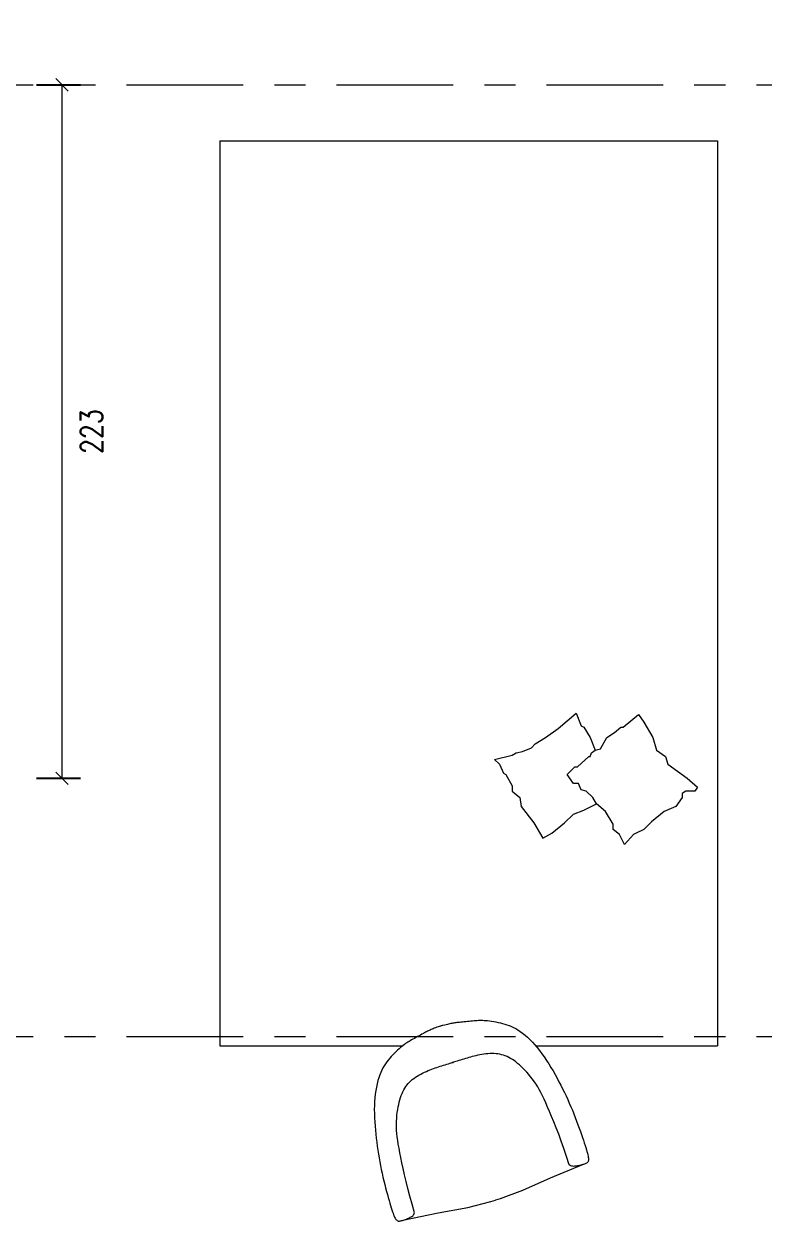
# Model space of a CAD drawing. Header units: inches. Extents: x -1721 to -596, y -6348 to -3031.
# Drawn here: x -875.281 to -872.902, y -3133.414 to -3129.564 of the extents above; entities that cross this region are included whole.
import ezdxf

# ---------------------------------------------------------------- set-up
doc = ezdxf.new("R2010")
doc.units = ezdxf.units.IN
doc.header["$MEASUREMENT"] = 0
doc.linetypes.add('$0$CENTRO2', pattern=[1.125, 0.75, -0.125, 0.125, -0.125])
doc.layers.add('$0$AA- arredo', color=8, linetype='Continuous', lineweight=18)
doc.layers.add('$1$AA - linee quote', color=3, linetype='Continuous', lineweight=13)
doc.styles.add('$4$E-ROMANS', font='romans.shx', dxfattribs={"width": 0.8})
doc.dimstyles.new('$0$E-0100_TICK_12', dxfattribs={"dimscale": 0.001, "dimtxt": 70, "dimasz": 40, "dimexe": 60, "dimexo": 40, "dimgap": 60, "dimtad": 4, "dimdec": 0, "dimlfac": 100, "dimzin": 0, "dimdsep": 46, "dimtxsty": '$4$E-ROMANS', "dimblk": 'OBLIQUE', "dimblk1": 'OBLIQUE', "dimblk2": 'OBLIQUE', "dimcen": 60, "dimclrd": 256, "dimclre": 256, "dimclrt": 256, "dimadec": 0, "dimazin": 0, "dimtfac": 1, "dimtdec": 0, "dimtmove": 1, "dimatfit": 3, "dimldrblk": '$0$_Open90', "dimfxl": 1, "dimtfill": 1, "dimtolj": 1, "dimtzin": 0, "dimlwd": -1, "dimarcsym": 0})

# ---------------------------------------------------------------- blocks, each defined once
blk = doc.blocks.new('_Oblique')
at = {"color": 0, "linetype": 'ByBlock', "lineweight": -2}
blk.add_line((-0.5, -0.5), (0.5, 0.5), dxfattribs=at)
blk = doc.blocks.new('*D1076')
at = {"layer": '$1$AA - linee quote', "linetype": 'Continuous', "lineweight": -2, "transparency": 16777216}
for p, q in [((-881.4207, -3129.65), (-881.4207, -3126.2089)), ((-872.2807, -3126.63), (-872.2807, -3126.2089))]:
    blk.add_line(p, q, dxfattribs=at)
at = {"layer": '$1$AA - linee quote', "transparency": 16777216}
blk.add_line((-872.2807, -3126.2689), (-881.4207, -3126.2689), dxfattribs=at)
at = {"layer": 'DEFPOINTS', "color": 0, "linetype": 'Continuous', "transparency": 16777216}
for p in [(-881.4207, -3126.2689), (-872.2807, -3126.67), (-881.4207, -3129.69)]:
    blk.add_point(p, dxfattribs=at)
at = {"layer": '$1$AA - linee quote', "linetype": 'Continuous', "transparency": 16777216, "xscale": 0.04, "yscale": 0.04, "zscale": 0.04, "rotation": 180}
blk.add_blockref('_Oblique', (-881.4207, -3126.2689), dxfattribs=at)
at = {"layer": '$1$AA - linee quote', "linetype": 'Continuous', "transparency": 16777216, "xscale": 0.04, "yscale": 0.04, "zscale": 0.04}
blk.add_blockref('_Oblique', (-872.2807, -3126.2689), dxfattribs=at)
at = {"layer": '$1$AA - linee quote', "linetype": 'Continuous', "transparency": 16777216, "insert": (-876.8507, -3126.3639), "char_height": 0.07, "attachment_point": 5, "style": '$4$E-ROMANS', "bg_fill": 3, "box_fill_scale": 1.25, "bg_fill_color": 256, "bg_fill_true_color": 13158600, "bg_fill_transparency": 0}
blk.add_mtext('\\A1;914', dxfattribs=at)
blk = doc.blocks.new('$0$_Open90')
at = {"color": 0, "linetype": 'ByBlock', "lineweight": -2}
for p, q in [((-19.685, 19.685), (0, 0)), ((0, 0), (-39.37, 0)), ((0, 0), (-19.685, -19.685))]:
    blk.add_line(p, q, dxfattribs=at)
blk = doc.blocks.new('*D1095')
at = {"layer": '$1$AA - linee quote', "linetype": 'Continuous', "lineweight": -2, "transparency": 16777216}
for p, q in [((-875.2407, -3129.76), (-875.0984, -3129.76)), ((-875.2407, -3131.99), (-875.0984, -3131.99))]:
    blk.add_line(p, q, dxfattribs=at)
at = {"layer": '$1$AA - linee quote', "transparency": 16777216}
blk.add_line((-875.1584, -3129.76), (-875.1584, -3131.99), dxfattribs=at)
at = {"layer": 'DEFPOINTS', "color": 0, "linetype": 'Continuous', "transparency": 16777216}
for p in [(-875.2807, -3129.76), (-875.2807, -3131.99), (-875.1584, -3131.99)]:
    blk.add_point(p, dxfattribs=at)
at = {"layer": '$1$AA - linee quote', "linetype": 'Continuous', "transparency": 16777216, "xscale": 0.04, "yscale": 0.04, "zscale": 0.04}
for p, rotation in [((-875.1584, -3129.76), 90), ((-875.1584, -3131.99), 270)]:
    blk.add_blockref('_Oblique', p, dxfattribs=dict(at, rotation=rotation))
at = {"layer": '$1$AA - linee quote', "linetype": 'Continuous', "transparency": 16777216, "insert": (-875.0634, -3130.875), "char_height": 0.07, "attachment_point": 5, "rotation": 90, "style": '$4$E-ROMANS', "bg_fill": 3, "box_fill_scale": 1.25, "bg_fill_color": 256, "bg_fill_true_color": 13158600, "bg_fill_transparency": 0}
blk.add_mtext('\\A1;223', dxfattribs=at)

msp = doc.modelspace()

# ---------------------------------------------------------------- linework, layer by layer
at = {"layer": '$0$AA- arredo', "linetype": 'Continuous', "lineweight": 18}
for p, q in [((-874.6507, -3129.94), (-874.6507, -3132.85)), ((-874.6507, -3129.94), (-874.6507, -3132.85)), ((-874.6507, -3129.94), (-873.0507, -3129.94)), ((-873.0507, -3129.94), (-873.0507, -3132.85)), ((-874.6507, -3132.85), (-874.063, -3132.85)), ((-873.6358, -3132.85), (-873.0507, -3132.85))]:
    msp.add_line(p, q, dxfattribs=at)
at = {"layer": '$0$AA- arredo', "color": 252, "linetype": 'Continuous', "lineweight": 18}
for p, q in [((-873.5344, -3131.8054), (-873.5057, -3131.7808)), ((-873.5057, -3131.7808), (-873.4893, -3131.8218)), ((-873.3539, -3131.8259), (-873.3046, -3131.7849)), ((-873.3046, -3131.7849), (-873.2882, -3131.8095)), ((-873.5632, -3131.83), (-873.5344, -3131.8054)), ((-873.4893, -3131.8218), (-873.4811, -3131.8259)), ((-873.4811, -3131.8259), (-873.4606, -3131.8587)), ((-873.3826, -3131.8423), (-873.3621, -3131.8259)), ((-873.3621, -3131.8259), (-873.3539, -3131.8259)), ((-873.2882, -3131.8095), (-873.2595, -3131.8587)), ((-873.637, -3131.8792), (-873.6042, -3131.8587)), ((-873.6042, -3131.8587), (-873.5632, -3131.83)), ((-873.4606, -3131.8587), (-873.4442, -3131.8998)), ((-873.4278, -3131.8957), (-873.4072, -3131.8587)), ((-873.4072, -3131.8587), (-873.3826, -3131.8423)), ((-873.2595, -3131.8587), (-873.2472, -3131.8998)), ((-873.6986, -3131.908), (-873.6781, -3131.9039)), ((-873.6781, -3131.9039), (-873.6493, -3131.8916)), ((-873.6493, -3131.8916), (-873.637, -3131.8792)), ((-873.4565, -3131.908), (-873.4442, -3131.8998)), ((-873.4442, -3131.8998), (-873.4278, -3131.8957)), ((-873.2472, -3131.8998), (-873.2185, -3131.9203)), ((-873.7676, -3131.9293), (-873.7109, -3131.9162)), ((-873.7676, -3131.9293), (-873.7519, -3131.9449)), ((-873.7109, -3131.9162), (-873.6986, -3131.908)), ((-873.5016, -3131.9531), (-873.4647, -3131.9203)), ((-873.4647, -3131.9203), (-873.4606, -3131.9203)), ((-873.4606, -3131.9203), (-873.4565, -3131.908)), ((-873.2185, -3131.9203), (-873.2103, -3131.9449)), ((-873.7519, -3131.9449), (-873.7396, -3131.9736)), ((-873.7396, -3131.9736), (-873.7314, -3131.9777)), ((-873.7314, -3131.9777), (-873.7109, -3132.0147)), ((-873.5344, -3131.9777), (-873.5098, -3131.9531)), ((-873.5139, -3132.0065), (-873.5344, -3131.9777)), ((-873.5098, -3131.9531), (-873.5016, -3131.9531)), ((-873.2103, -3131.9449), (-873.1487, -3131.99)), ((-873.7109, -3132.0147), (-873.7109, -3132.0311)), ((-873.4975, -3132.0065), (-873.5139, -3132.0065)), ((-873.4893, -3132.027), (-873.4975, -3132.0065)), ((-873.1487, -3131.99), (-873.1159, -3132.0188)), ((-873.1159, -3132.0188), (-873.1241, -3132.0311)), ((-873.7109, -3132.0311), (-873.6863, -3132.0516)), ((-873.6863, -3132.0516), (-873.6822, -3132.0803)), ((-873.4729, -3132.0311), (-873.4893, -3132.027)), ((-873.4524, -3132.0516), (-873.4729, -3132.0311)), ((-873.4401, -3132.0721), (-873.4524, -3132.0516)), ((-873.1651, -3132.0516), (-873.1856, -3132.0803)), ((-873.1528, -3132.0311), (-873.1651, -3132.0393)), ((-873.1651, -3132.0393), (-873.1651, -3132.0516)), ((-873.1241, -3132.0311), (-873.1528, -3132.0311)), ((-873.6822, -3132.0803), (-873.6411, -3132.1337)), ((-873.5139, -3132.1049), (-873.4811, -3132.0926)), ((-873.4811, -3132.0926), (-873.4401, -3132.0721)), ((-873.4113, -3132.0967), (-873.4401, -3132.0721)), ((-873.3867, -3132.1378), (-873.4113, -3132.0967)), ((-873.2226, -3132.0967), (-873.2636, -3132.1296)), ((-873.1856, -3132.0803), (-873.2226, -3132.0967)), ((-873.6411, -3132.1337), (-873.6124, -3132.1829)), ((-873.5837, -3132.1665), (-873.5426, -3132.1337)), ((-873.5426, -3132.1337), (-873.5139, -3132.1049)), ((-873.2636, -3132.1296), (-873.2882, -3132.1542)), ((-873.6124, -3132.1829), (-873.5837, -3132.1665)), ((-873.3867, -3132.1542), (-873.3867, -3132.1378)), ((-873.3662, -3132.1706), (-873.3867, -3132.1542)), ((-873.3498, -3132.2034), (-873.3662, -3132.1706)), ((-873.3211, -3132.1706), (-873.3498, -3132.2034)), ((-873.3129, -3132.1665), (-873.3211, -3132.1706)), ((-873.2882, -3132.1542), (-873.3129, -3132.1665))]:
    msp.add_line(p, q, dxfattribs=at)
at = {"layer": '$0$AA- arredo', "color": 251, "linetype": 'Continuous', "lineweight": 18, "flags": 128}
for points in [[(-873.9367, -3132.7852), (-873.943, -3132.7872), (-873.9486, -3132.7891), (-873.9536, -3132.7908), (-873.9581, -3132.7925), (-873.9621, -3132.794), (-873.9657, -3132.7955), (-873.9689, -3132.7969), (-873.972, -3132.7983), (-873.9749, -3132.7996), (-873.9777, -3132.8009), (-873.9805, -3132.8023), (-873.9833, -3132.8037), (-873.9863, -3132.8053), (-873.9895, -3132.8069), (-873.993, -3132.8088), (-873.9968, -3132.8108), (-874.0011, -3132.8131), (-874.0056, -3132.8156), (-874.0104, -3132.8182), (-874.0154, -3132.8209), (-874.0204, -3132.8237), (-874.0253, -3132.8264), (-874.0301, -3132.829), (-874.0346, -3132.8316), (-874.0389, -3132.8339), (-874.0428, -3132.8362), (-874.0466, -3132.8385), (-874.0503, -3132.8408), (-874.0539, -3132.8433), (-874.0577, -3132.846), (-874.0616, -3132.8489), (-874.0657, -3132.8522), (-874.0701, -3132.856), (-874.0748, -3132.8601), (-874.0797, -3132.8645), (-874.0847, -3132.8693), (-874.0898, -3132.8743), (-874.0949, -3132.8796), (-874.0999, -3132.885), (-874.1048, -3132.8905), (-874.1095, -3132.8962), (-874.114, -3132.902), (-874.1184, -3132.908), (-874.1225, -3132.9144), (-874.1265, -3132.9211), (-874.1302, -3132.9282), (-874.1337, -3132.9358), (-874.137, -3132.9441), (-874.1401, -3132.9529), (-874.143, -3132.9624), (-874.1455, -3132.9724), (-874.1478, -3132.983), (-874.1498, -3132.9941), (-874.1514, -3133.0056), (-874.1527, -3133.0175), (-874.1537, -3133.0298), (-874.1542, -3133.0424), (-874.1544, -3133.0553), (-874.1542, -3133.0685), (-874.1538, -3133.0817), (-874.1531, -3133.095), (-874.1521, -3133.1084), (-874.151, -3133.1216), (-874.1497, -3133.1348), (-874.1483, -3133.1477), (-874.1468, -3133.1606), (-874.1451, -3133.1732), (-874.1433, -3133.1858), (-874.1414, -3133.1983), (-874.1393, -3133.2107), (-874.137, -3133.2231), (-874.1346, -3133.2355), (-874.132, -3133.2479), (-874.1293, -3133.2602), (-874.1266, -3133.2724), (-874.1237, -3133.2844), (-874.1208, -3133.2961), (-874.1179, -3133.3075), (-874.1151, -3133.3183), (-874.1123, -3133.3287), (-874.1096, -3133.3384), (-874.107, -3133.3476), (-874.1045, -3133.3561), (-874.1022, -3133.3639), (-874.0999, -3133.3712), (-874.0978, -3133.3778), (-874.0958, -3133.3837), (-874.0939, -3133.389), (-874.0922, -3133.3937), (-874.0906, -3133.3977), (-874.0891, -3133.4011), (-874.0877, -3133.4041), (-874.0863, -3133.4065), (-874.0849, -3133.4086), (-874.0835, -3133.4102), (-874.0821, -3133.4115), (-874.0806, -3133.4125), (-874.079, -3133.4132), (-874.0773, -3133.4137), (-874.0755, -3133.4139), (-874.0736, -3133.4139), (-874.0714, -3133.4136), (-874.0691, -3133.4132), (-874.0666, -3133.4126), (-874.0638, -3133.4118), (-874.0608, -3133.4109), (-874.0577, -3133.4098), (-874.0545, -3133.4086), (-874.0513, -3133.4074), (-874.048, -3133.4061), (-874.0448, -3133.4047), (-874.0417, -3133.4033), (-874.0388, -3133.4018), (-874.036, -3133.4003), (-874.0334, -3133.3987), (-874.031, -3133.3969), (-874.029, -3133.3948), (-874.0272, -3133.3925), (-874.0258, -3133.3899), (-874.0248, -3133.3869)], [(-873.9402, -3132.7863), (-873.9339, -3132.7844), (-873.9282, -3132.7828), (-873.9231, -3132.7814), (-873.9184, -3132.7802), (-873.9143, -3132.7792), (-873.9105, -3132.7784), (-873.907, -3132.7777), (-873.9037, -3132.7771), (-873.9006, -3132.7766), (-873.8975, -3132.7761), (-873.8944, -3132.7757), (-873.8913, -3132.7752), (-873.8879, -3132.7748), (-873.8843, -3132.7744), (-873.8804, -3132.774), (-873.8761, -3132.7735), (-873.8713, -3132.773), (-873.8661, -3132.7724), (-873.8607, -3132.7719), (-873.8551, -3132.7713), (-873.8494, -3132.7708), (-873.8438, -3132.7702), (-873.8384, -3132.7697), (-873.8332, -3132.7692), (-873.8284, -3132.7688), (-873.8238, -3132.7685), (-873.8194, -3132.7682), (-873.815, -3132.7681), (-873.8106, -3132.768), (-873.806, -3132.7681), (-873.8011, -3132.7684), (-873.7959, -3132.7688), (-873.7901, -3132.7693), (-873.7839, -3132.7701), (-873.7774, -3132.771), (-873.7706, -3132.7721), (-873.7635, -3132.7734), (-873.7564, -3132.7749), (-873.7492, -3132.7765), (-873.742, -3132.7783), (-873.7349, -3132.7803), (-873.7279, -3132.7825), (-873.7209, -3132.785), (-873.7139, -3132.7879), (-873.7069, -3132.7912), (-873.6997, -3132.795), (-873.6925, -3132.7993), (-873.6851, -3132.8043), (-873.6776, -3132.8098), (-873.6699, -3132.816), (-873.6621, -3132.8229), (-873.6543, -3132.8303), (-873.6464, -3132.8383), (-873.6385, -3132.8469), (-873.6307, -3132.856), (-873.623, -3132.8656), (-873.6154, -3132.8757), (-873.608, -3132.8863), (-873.6007, -3132.8972), (-873.5936, -3132.9084), (-873.5867, -3132.9198), (-873.5799, -3132.9313), (-873.5733, -3132.9429), (-873.567, -3132.9545), (-873.5608, -3132.966), (-873.5548, -3132.9774), (-873.5491, -3132.9888), (-873.5435, -3133.0002), (-873.538, -3133.0116), (-873.5327, -3133.023), (-873.5276, -3133.0345), (-873.5226, -3133.0461), (-873.5177, -3133.0578), (-873.513, -3133.0695), (-873.5084, -3133.0812), (-873.5039, -3133.0927), (-873.4997, -3133.104), (-873.4957, -3133.115), (-873.4919, -3133.1255), (-873.4884, -3133.1357), (-873.4851, -3133.1452), (-873.4821, -3133.1542), (-873.4793, -3133.1626), (-873.4768, -3133.1705), (-873.4746, -3133.1777), (-873.4726, -3133.1843), (-873.4709, -3133.1904), (-873.4694, -3133.1958), (-873.4682, -3133.2006), (-873.4673, -3133.2048), (-873.4666, -3133.2085), (-873.4661, -3133.2118), (-873.4659, -3133.2146), (-873.4659, -3133.217), (-873.4661, -3133.2192), (-873.4665, -3133.221), (-873.4672, -3133.2227), (-873.4681, -3133.2242), (-873.4692, -3133.2255), (-873.4706, -3133.2267), (-873.4722, -3133.2278), (-873.4741, -3133.2288), (-873.4763, -3133.2298), (-873.4787, -3133.2307), (-873.4814, -3133.2316), (-873.4844, -3133.2325), (-873.4876, -3133.2334), (-873.4909, -3133.2343), (-873.4943, -3133.235), (-873.4977, -3133.2358), (-873.5011, -3133.2365), (-873.5045, -3133.237), (-873.5078, -3133.2375), (-873.5109, -3133.2378), (-873.514, -3133.238), (-873.5169, -3133.2378), (-873.5198, -3133.2373), (-873.5225, -3133.2364), (-873.5252, -3133.235), (-873.5277, -3133.2331)], [(-874.0248, -3133.3869), (-874.033, -3133.3595), (-874.0403, -3133.3336), (-874.0467, -3133.3092), (-874.0524, -3133.2863), (-874.0574, -3133.265), (-874.0618, -3133.2451), (-874.0657, -3133.2267), (-874.0691, -3133.2097), (-874.0722, -3133.1942), (-874.0749, -3133.18), (-874.0772, -3133.1669), (-874.0792, -3133.1548), (-874.0808, -3133.1434), (-874.082, -3133.1326), (-874.0828, -3133.1223), (-874.0833, -3133.1123), (-874.0833, -3133.1023), (-874.0831, -3133.0925), (-874.0824, -3133.0829), (-874.0815, -3133.0735), (-874.0804, -3133.0644), (-874.079, -3133.0555), (-874.0775, -3133.047), (-874.0758, -3133.0389), (-874.074, -3133.0311), (-874.072, -3133.0237), (-874.0699, -3133.0167), (-874.0676, -3133.0101), (-874.0652, -3133.0038), (-874.0625, -3132.9978), (-874.0596, -3132.9921), (-874.0565, -3132.9867), (-874.0531, -3132.9815), (-874.0495, -3132.9766), (-874.0455, -3132.9719), (-874.0414, -3132.9674), (-874.0369, -3132.9631), (-874.0322, -3132.9591), (-874.0272, -3132.9552), (-874.022, -3132.9515), (-874.0165, -3132.9479), (-874.0108, -3132.9446), (-874.0049, -3132.9414), (-873.999, -3132.9383), (-873.993, -3132.9354), (-873.987, -3132.9327), (-873.981, -3132.9302), (-873.9751, -3132.9278), (-873.9694, -3132.9256), (-873.9639, -3132.9236), (-873.9584, -3132.9216), (-873.953, -3132.9198), (-873.9476, -3132.9181), (-873.9423, -3132.9163), (-873.937, -3132.9147), (-873.9316, -3132.913), (-873.9261, -3132.9113), (-873.9208, -3132.9096), (-873.9157, -3132.908), (-873.911, -3132.9066), (-873.907, -3132.9053), (-873.9037, -3132.9043), (-873.9014, -3132.9036), (-873.9001, -3132.9033)], [(-873.5277, -3133.2331), (-873.5364, -3133.2059), (-873.545, -3133.1804), (-873.5535, -3133.1566), (-873.5617, -3133.1345), (-873.5696, -3133.1141), (-873.5772, -3133.0952), (-873.5844, -3133.0778), (-873.5912, -3133.0619), (-873.5974, -3133.0473), (-873.6032, -3133.0341), (-873.6087, -3133.0219), (-873.6139, -3133.0108), (-873.619, -3133.0005), (-873.6241, -3132.991), (-873.6292, -3132.982), (-873.6345, -3132.9734), (-873.6401, -3132.9652), (-873.6458, -3132.9573), (-873.6518, -3132.9497), (-873.6578, -3132.9424), (-873.6639, -3132.9355), (-873.6701, -3132.929), (-873.6762, -3132.9229), (-873.6822, -3132.9171), (-873.688, -3132.9117), (-873.6938, -3132.9067), (-873.6995, -3132.9021), (-873.7051, -3132.8979), (-873.7107, -3132.8941), (-873.7163, -3132.8907), (-873.7219, -3132.8876), (-873.7276, -3132.8849), (-873.7333, -3132.8825), (-873.7391, -3132.8805), (-873.745, -3132.8789), (-873.7509, -3132.8775), (-873.757, -3132.8765), (-873.7632, -3132.8758), (-873.7695, -3132.8754), (-873.7759, -3132.8753), (-873.7824, -3132.8755), (-873.789, -3132.876), (-873.7957, -3132.8766), (-873.8023, -3132.8775), (-873.8089, -3132.8785), (-873.8154, -3132.8797), (-873.8218, -3132.8809), (-873.8279, -3132.8823), (-873.8339, -3132.8837), (-873.8396, -3132.8851), (-873.8452, -3132.8866), (-873.8507, -3132.8882), (-873.8561, -3132.8897), (-873.8615, -3132.8913), (-873.8669, -3132.893), (-873.8723, -3132.8946), (-873.8777, -3132.8963), (-873.8831, -3132.8979), (-873.8882, -3132.8995), (-873.8928, -3132.9009), (-873.8969, -3132.9022), (-873.9002, -3132.9032), (-873.9025, -3132.904), (-873.9037, -3132.9044)], [(-873.4829, -3133.2321), (-873.5896, -3133.2761), (-873.6784, -3133.316), (-873.7497, -3133.342), (-873.7649, -3133.3468)], [(-874.0623, -3133.4113), (-873.9495, -3133.3875), (-873.8536, -3133.3702), (-873.7801, -3133.3514), (-873.7649, -3133.3468)]]:
    msp.add_lwpolyline(points, dxfattribs=at)
at = {"layer": '$1$AA - linee quote', "linetype": '$0$CENTRO2', "ltscale": 0.5}
for p, q in [((-883.0507, -3129.76), (-870.5807, -3129.76)), ((-883.0507, -3132.82), (-870.5807, -3132.82))]:
    msp.add_line(p, q, dxfattribs=at)

# ---------------------------------------------------------------- dimensions: what is measured, and where the dimension line sits
at = {"layer": '$1$AA - linee quote', "linetype": 'Continuous'}
dim = msp.add_linear_dim(base=(-881.4207, -3126.2689), p1=(-872.2807, -3126.67), p2=(-881.4207, -3129.69), dimstyle='$0$E-0100_TICK_12', dxfattribs=at)
dim.commit()
dim.dimension.update_dxf_attribs({"geometry": '*D1076', "text_midpoint": (-876.8507, -3126.3639)})

# ---------------------------------------------------------------- next in the draw order: dimensions: what is measured, and where the dimension line sits
dim = msp.add_linear_dim(base=(-875.1584, -3131.99), p1=(-875.2807, -3129.76), p2=(-875.2807, -3131.99), angle=90, dimstyle='$0$E-0100_TICK_12', dxfattribs=at)
dim.commit()
dim.dimension.update_dxf_attribs({"geometry": '*D1095', "text_midpoint": (-875.0634, -3130.875)})

doc.saveas('drawing.dxf')
